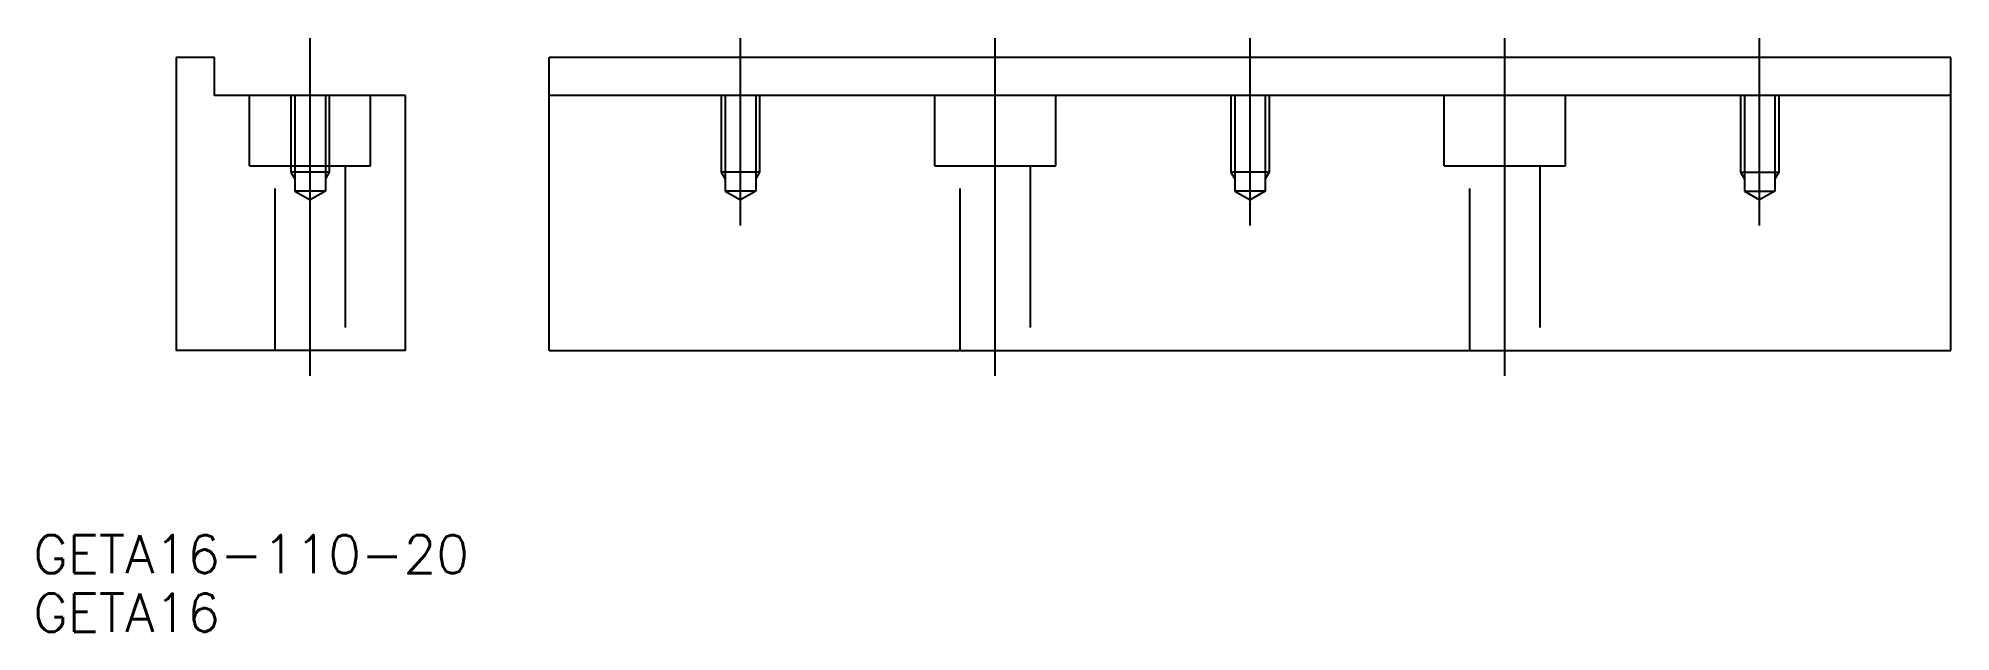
# Model space of a CAD drawing. Extents: x -11 to 139, y -22 to 25.
import ezdxf

# ---------------------------------------------------------------- set-up
doc = ezdxf.new("R2010")
doc.units = 0
doc.linetypes.add('CENTER', pattern=[50.8, 31.75, -6.35, 6.35, -6.35])
doc.linetypes.add('DASHED', pattern=[19.05, 12.7, -6.35])
doc.layers.get('0').update_dxf_attribs({"linetype": 'CONTINUOUS'})
doc.layers.add('CENTER', color=1, linetype='CENTER')
doc.styles.get("Standard").update_dxf_attribs({"font": 'txt.shx', "height": 3, "bigfont": 'bigfont.shx'})

# ---------------------------------------------------------------- blocks, each defined once
blk = doc.blocks.new('*U2')
at = {"color": 7, "linetype": 'CONTINUOUS'}
blk.add_text('GETA16-110-20', height=3, dxfattribs=at).set_placement((-11.22, -17.49))
blk = doc.blocks.new('*U3')
at = {"color": 7, "linetype": 'CONTINUOUS'}
blk.add_text('GETA16', height=3, dxfattribs=at).set_placement((-11.22, -22.08))

msp = doc.modelspace()

# ---------------------------------------------------------------- linework, layer by layer
at = {"color": 7, "linetype": 'CONTINUOUS'}
for p, q in [((3, 23), (0, 23)), ((0, 23), (0, 0)), ((3, 20), (3, 23)), ((139.28, 23), (29.28, 23)), ((29.28, 0), (29.28, 23)), ((139.28, 0), (139.28, 23)), ((18, 20), (3, 20)), ((18, 0), (18, 20)), ((139.28, 20), (29.28, 20)), ((18, 0), (0, 0)), ((29.28, 0), (139.28, 0))]:
    msp.add_line(p, q, dxfattribs=at)
at = {"color": 3, "linetype": 'DASHED'}
for p, q in [((5.75, 14.5), (5.75, 20)), ((9, 20), (9, 14)), ((9.3, 20), (9.3, 12.5)), ((11.7, 20), (11.7, 12.5)), ((12, 20), (12, 14)), ((15.25, 14.5), (15.25, 20)), ((42.78, 20), (42.78, 14)), ((43.08, 20), (43.08, 12.5)), ((45.48, 20), (45.48, 12.5)), ((45.78, 20), (45.78, 14)), ((59.53, 14.5), (59.53, 20)), ((69.03, 14.5), (69.03, 20)), ((82.78, 20), (82.78, 14)), ((83.08, 20), (83.08, 12.5)), ((85.48, 20), (85.48, 12.5)), ((85.78, 20), (85.78, 14)), ((99.53, 14.5), (99.53, 20)), ((109.03, 14.5), (109.03, 20)), ((122.78, 20), (122.78, 14)), ((123.08, 20), (123.08, 12.5)), ((125.48, 20), (125.48, 12.5)), ((125.78, 20), (125.78, 14)), ((5.75, 14.5), (15.25, 14.5)), ((7.75, 0), (7.75, 14.5)), ((12, 14), (9, 14)), ((9, 14), (9.3, 13.48)), ((12, 14), (11.7, 13.48)), ((13.25, 14.5), (13.25, 0)), ((45.78, 14), (42.78, 14)), ((42.78, 14), (43.08, 13.48)), ((45.78, 14), (45.48, 13.48)), ((59.53, 14.5), (69.03, 14.5)), ((61.53, 0), (61.53, 14.5)), ((67.03, 14.5), (67.03, 0)), ((85.78, 14), (82.78, 14)), ((82.78, 14), (83.08, 13.48)), ((85.78, 14), (85.48, 13.48)), ((99.53, 14.5), (109.03, 14.5)), ((101.53, 0), (101.53, 14.5)), ((107.03, 14.5), (107.03, 0)), ((122.78, 14), (125.78, 14)), ((122.78, 14), (123.08, 13.48)), ((125.78, 14), (125.48, 13.48)), ((11.7, 12.5), (9.3, 12.5)), ((9.3, 12.5), (10.5, 11.81)), ((11.7, 12.5), (10.5, 11.81)), ((43.08, 12.5), (44.28, 11.81)), ((45.48, 12.5), (43.08, 12.5)), ((45.48, 12.5), (44.28, 11.81)), ((85.48, 12.5), (83.08, 12.5)), ((83.08, 12.5), (84.28, 11.81)), ((85.48, 12.5), (84.28, 11.81)), ((123.08, 12.5), (124.28, 11.81)), ((123.08, 12.5), (125.48, 12.5)), ((125.48, 12.5), (124.28, 11.81))]:
    msp.add_line(p, q, dxfattribs=at)
at = {"layer": 'CENTER', "color": 1, "linetype": 'CENTER'}
for p, q in [((10.5, -2), (10.5, 24.5)), ((44.28, 9.81), (44.28, 24.5)), ((64.28, -2), (64.28, 24.5)), ((84.28, 9.81), (84.28, 24.5)), ((104.28, -2), (104.28, 24.5)), ((124.28, 9.81), (124.28, 24.5))]:
    msp.add_line(p, q, dxfattribs=at)

# ---------------------------------------------------------------- block references
at = {"color": 7, "linetype": 'CONTINUOUS'}
for name in ['*U2', '*U3']:
    msp.add_blockref(name, (0, 0), dxfattribs=at)

doc.saveas('drawing.dxf')
